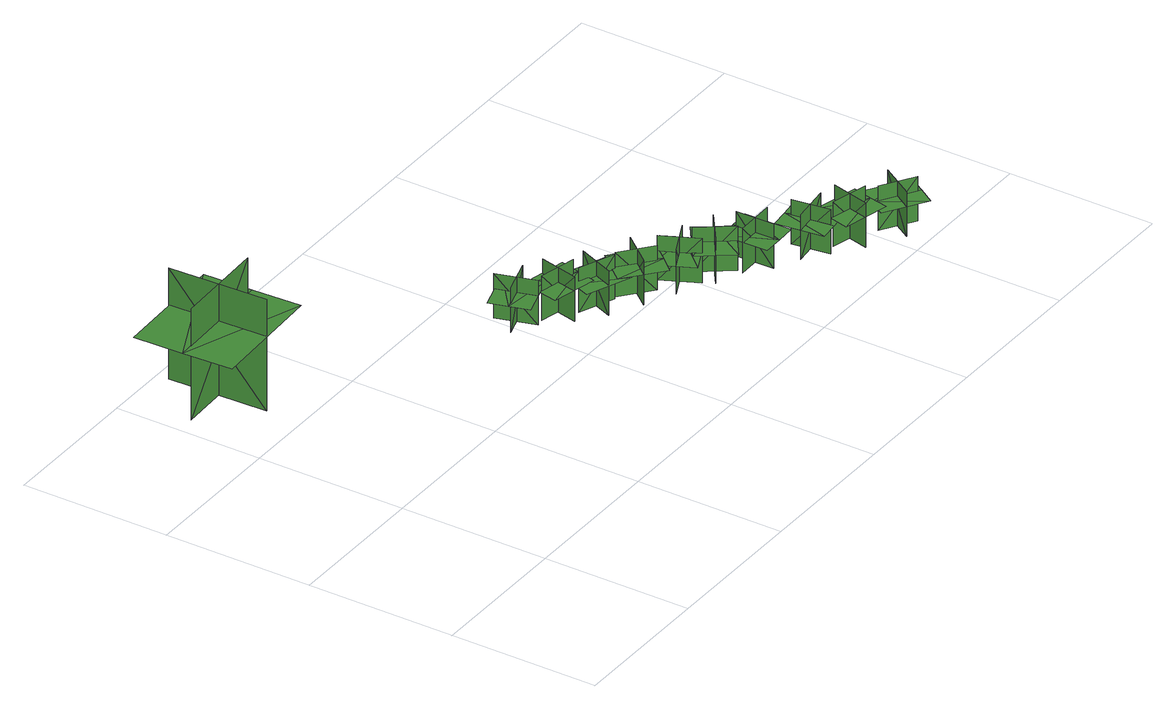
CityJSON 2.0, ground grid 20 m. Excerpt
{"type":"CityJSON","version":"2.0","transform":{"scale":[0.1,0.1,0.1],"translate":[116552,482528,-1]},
"CityObjects":{
"tree1":{"type":"SolitaryVegetationObject","geometry":[{"type":"MultiSurface","lod":"1","boundaries":[[[0,1,2]],[[0,2,3]],[[4,5,6]],[[4,6,7]],[[8,9,10]],[[8,10,11]],[[8,11,12]],[[8,12,13]]]}]},
"tree2":{"type":"SolitaryVegetationObject","geometry":[{"type":"MultiSurface","lod":"1","boundaries":[[[14,15,16]],[[14,16,17]],[[18,19,20]],[[18,20,21]],[[22,23,24]],[[22,24,25]],[[22,25,26]],[[22,26,27]]]}]},
"tree3":{"type":"SolitaryVegetationObject","geometry":[{"type":"MultiSurface","lod":"1","boundaries":[[[28,29,30]],[[28,30,31]],[[32,33,34]],[[32,34,35]],[[36,37,38]],[[36,38,39]],[[36,39,40]],[[36,40,41]]]}]},
"tree4":{"type":"SolitaryVegetationObject","geometry":[{"type":"MultiSurface","lod":"1","boundaries":[[[42,43,44]],[[42,44,45]],[[46,47,48]],[[46,48,49]],[[50,51,52]],[[50,52,53]],[[50,53,54]],[[50,54,55]]]}]},
"tree5":{"type":"SolitaryVegetationObject","geometry":[{"type":"MultiSurface","lod":"1","boundaries":[[[56,57,58]],[[56,58,59]],[[60,61,62]],[[60,62,63]],[[64,65,66]],[[64,66,67]],[[64,67,68]],[[64,68,69]]]}]},
"tree6":{"type":"SolitaryVegetationObject","geometry":[{"type":"MultiSurface","lod":"1","boundaries":[[[70,71,72]],[[70,72,73]],[[74,75,76]],[[74,76,77]],[[78,79,80]],[[78,80,81]],[[78,81,82]],[[78,82,83]]]}]},
"tree7":{"type":"SolitaryVegetationObject","geometry":[{"type":"MultiSurface","lod":"1","boundaries":[[[84,85,86]],[[84,86,87]],[[88,89,90]],[[88,90,91]],[[92,93,94]],[[92,94,95]],[[92,95,96]],[[92,96,97]]]}]},
"tree8":{"type":"SolitaryVegetationObject","geometry":[{"type":"MultiSurface","lod":"1","boundaries":[[[98,99,100]],[[98,100,101]],[[102,103,104]],[[102,104,105]],[[106,107,108]],[[106,108,109]],[[106,109,110]],[[106,110,111]]]}]},
"tree9":{"type":"SolitaryVegetationObject","geometry":[{"type":"MultiSurface","lod":"1","boundaries":[[[112,113,114]],[[112,114,115]],[[116,117,118]],[[116,118,119]],[[120,121,122]],[[120,122,123]],[[120,123,124]],[[120,124,125]]]}]},
"tree10":{"type":"SolitaryVegetationObject","geometry":[{"type":"MultiSurface","lod":"1","boundaries":[[[126,127,128]],[[126,128,129]],[[130,131,132]],[[130,132,133]],[[134,135,136]],[[134,136,137]],[[134,137,138]],[[134,138,139]]]}]},
"tree11":{"type":"SolitaryVegetationObject","geometry":[{"type":"MultiSurface","lod":"1","boundaries":[[[140,141,142]],[[140,142,143]],[[144,145,146]],[[144,146,147]],[[148,149,150]],[[148,150,151]],[[148,151,152]],[[148,152,153]]]}]}
},
"vertices":[
[88,447,11],[88,447,166],[83,581,166],[83,581,11],[23,510,11],[23,510,166],[152,515,166],[152,515,11],[3,509,115],[6,442,115],[166,449,115],[163,516,115],[160,582,115],[0,576,115],
[417,281,12],[417,281,74],[402,333,74],[402,333,12],[386,299,12],[386,299,74],[435,314,74],[435,314,12],[378,297,53],[386,271,53],[447,290,53],[440,315,53],[432,341,53],[371,322,53],
[462,304,10],[462,304,72],[450,251,72],[450,251,10],[480,273,10],[480,273,72],[430,284,72],[430,284,10],[488,271,52],[494,297,52],[431,311,52],[426,285,52],[420,259,52],[482,245,52],
[485,226,8],[485,226,70],[505,275,70],[505,275,8],[471,259,8],[471,259,70],[519,240,70],[519,240,8],[464,262,50],[454,237,50],[514,213,50],[523,238,50],[533,263,50],[474,287,50],
[559,244,9],[559,244,71],[525,203,71],[525,203,9],[561,208,9],[561,208,71],[522,241,71],[522,241,9],[568,203,51],[585,224,51],[536,265,51],[518,244,51],[501,224,51],[550,183,51],
[578,219,10],[578,219,72],[601,171,72],[601,171,10],[612,206,10],[612,206,72],[565,184,72],[565,184,10],[619,210,51],[607,234,51],[549,206,51],[561,182,51],[572,158,51],[630,186,51],
[615,194,10],[615,194,72],[647,151,72],[647,151,10],[651,188,10],[651,188,72],[609,157,72],[609,157,10],[657,192,52],[641,214,52],[589,176,52],[605,155,52],[621,133,52],[673,171,52],
[701,145,9],[701,145,71],[647,144,71],[647,144,9],[675,119,9],[675,119,71],[674,171,71],[674,171,9],[676,111,51],[702,112,51],[701,176,51],[674,175,51],[647,175,51],[649,111,51],
[709,103,9],[709,103,71],[762,110,71],[762,110,9],[731,131,9],[731,131,71],[738,80,71],[738,80,9],[730,139,50],[704,136,50],[712,72,50],[738,75,50],[765,79,50],[757,143,50],
[785,105,9],[785,105,71],[772,53,71],[772,53,9],[803,74,9],[803,74,71],[753,86,71],[753,86,9],[811,72,51],[817,98,51],[755,113,51],[749,87,51],[742,61,51],[805,46,51],
[818,26,9],[818,26,71],[847,71,71],[847,71,9],[811,61,9],[811,61,71],[854,34,71],[854,34,9],[804,66,51],[790,43,51],[844,9,51],[858,31,51],[872,54,51],[818,88,51]
]}
